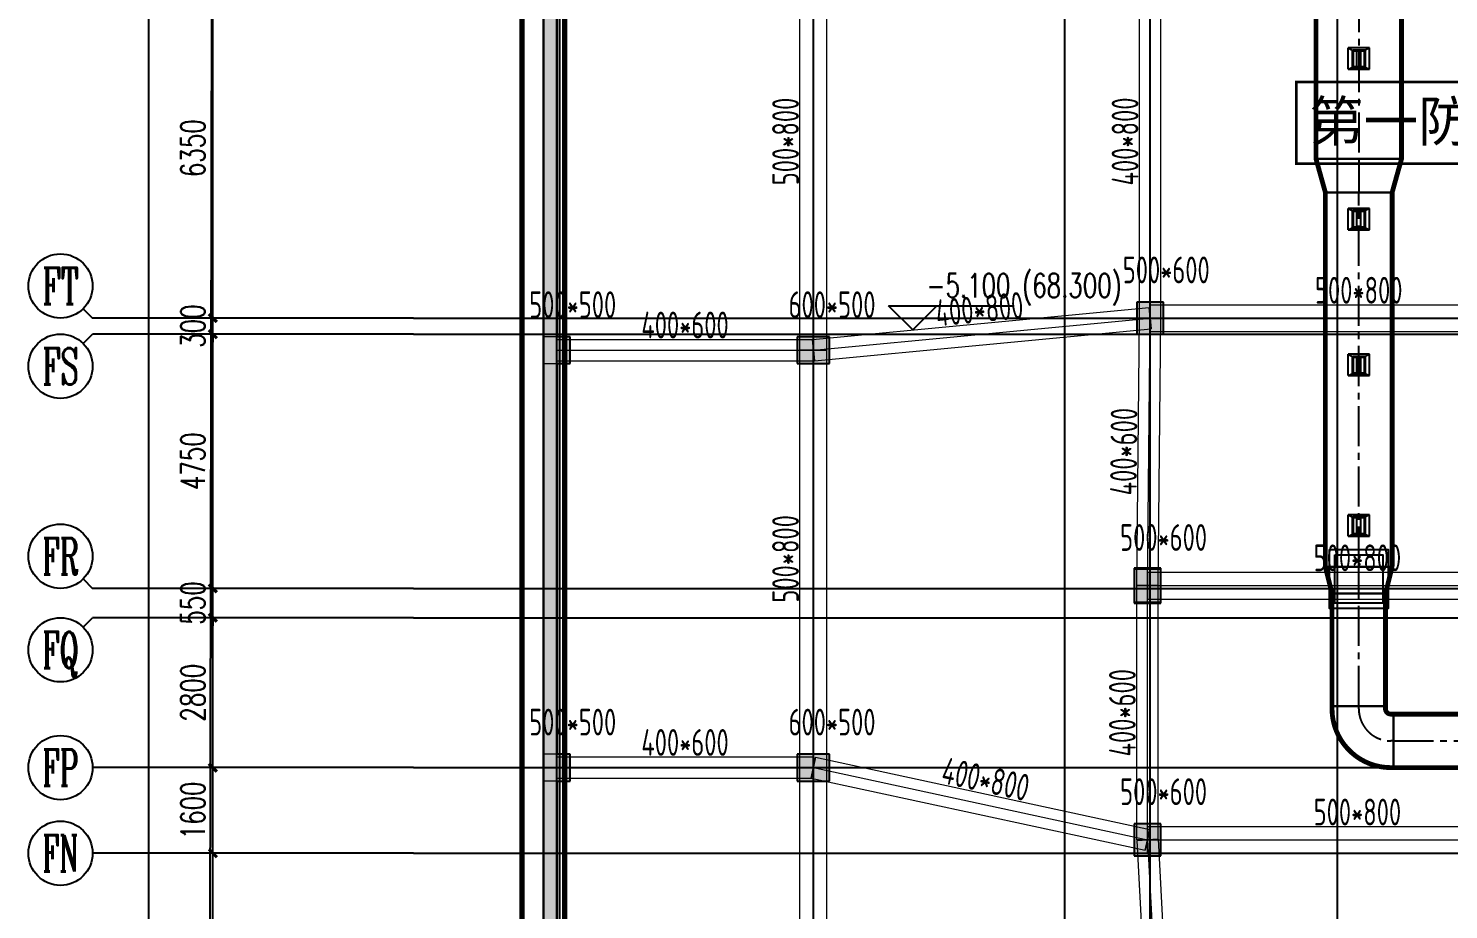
# Model space of a CAD drawing. Extents: x 369444 to 684549, y -549309 to 575337.
# Drawn here: x 370644 to 397205, y 417104 to 433570 of the extents above; entities that cross this region are included whole.
import ezdxf
from ezdxf.enums import TextEntityAlignment as Align

# ---------------------------------------------------------------- set-up
doc = ezdxf.new("R2010")
doc.units = 0
doc.header["$LTSCALE"] = 1000
doc.header["$MEASUREMENT"] = 0
doc.linetypes.add('CENTER2', pattern=[1.125, 0.75, -0.125, 0.125, -0.125])
doc.linetypes.add('DASH', pattern=[0.35, 0.25, -0.1])
for name, color, linetype, lineweight, true_color in [('-1-0-1', 7, 'Continuous', 0, 0xc0c0c0), ('-1-1-2', 7, 'Continuous', 0, 0xc0c0c0), ('-2-0-1', 1, 'Continuous', 0, 0xff0000), ('-2-1-2', 9, 'Continuous', 0, 0x808080), ('1-6-1', 7, 'Continuous', 0, 0x55ff55), ('1-6-2', 7, 'Continuous', 0, 0x55ff55), ('11-6-1', 2, 'Continuous', 0, 0xffff00), ('11-6-2', 2, 'Continuous', 0, 0xffff00), ('11-6-5', 2, 'Continuous', 0, 0xffff00), ('12-6-1', 4, 'Continuous', 0, 0x00ffff), ('12-6-2', 4, 'Continuous', 0, 0x00ffff), ('12-6-5', 4, 'Continuous', 0, 0x00ffff)]:
    doc.layers.add(name, color=color, linetype=linetype, lineweight=lineweight, true_color=true_color)
for name, color, linetype in [('A-WALL-HATCH', 8, 'Continuous'), ('AXIS', 3, 'Continuous'), ('AXIS_TEXT', 7, 'Continuous'), ('COLUMN', 9, 'Continuous'), ('DOTE', 1, 'Continuous'), ('DUCT-排烟中心线', 5, 'CENTER2'), ('DUCT-排烟法兰', 4, 'Continuous'), ('DUCT-排烟管', 2, 'Continuous'), ('DUCT-排烟管端线', 4, 'Continuous'), ('HS-A-轮廓线-地下室', 3, 'DASH'), ('PUB_HATCH', 8, 'Continuous'), ('WALL', 9, 'Continuous'), ('二期轮廓线', 8, 'DASH'), ('景观场地标高', 4, 'Continuous'), ('车库集水坑', 60, 'Continuous'), ('防火分区线', 7, 'Continuous'), ('风管标注', 3, 'Continuous')]:
    doc.layers.add(name, color=color, linetype=linetype)
doc.layers.add('不要动图层', color=140, linetype='Continuous', plot=False)
doc.styles.add('-黑体', font='simhei.ttf')
doc.styles.add('_TCH_AXIS', font='COMPLEX', dxfattribs={"bigfont": 'GBCBIG'})
doc.styles.add('_TCH_DIM', font='SIMPLEX', dxfattribs={"bigfont": 'GBCBIG'})
doc.styles.add('_TCH_DIM_T3', font='SIMPLEX', dxfattribs={"width": 0.705882, "bigfont": 'GBCBIG'})
doc.styles.add('COMPLEX', font='COMPLEX')
doc.styles.add('yjkcad', font='yjkeng.shx', dxfattribs={"width": 0.7, "height": 250, "bigfont": 'yjkchn.shx'})
doc.dimstyles.new('_TCH_ARCH&&150', dxfattribs={"dimtxt": 446.25, "dimasz": 150, "dimexe": 375, "dimexo": 450, "dimgap": 150, "dimtad": 1, "dimdec": 0, "dimzin": 0, "dimdsep": 46, "dimtxsty": '_TCH_DIM_T3', "dimblk": 'ARCHTICK', "dimcen": 0.09, "dimclrt": 7, "dimazin": 2, "dimtfac": 1, "dimtdec": 0, "dimtix": 1, "dimtmove": 2, "dimatfit": 3, "dimfxl": 0, "dimtolj": 1, "dimtzin": 0, "dimarcsym": 0})

# ---------------------------------------------------------------- blocks, each defined once
blk = doc.blocks.new('_ArchTick')
at = {"color": 0, "linetype": 'ByBlock', "const_width": 0.4}
blk.add_lwpolyline([(-0.5, -0.5), (0.5, 0.5)], dxfattribs=at)
blk = doc.blocks.new('*D1098')
at = {"layer": 'AXIS', "color": 0, "lineweight": -2, "transparency": 16777216}
for p, q in [((377394, 418157), (373719, 418157)), ((374094, 411557), (374094, 418157)), ((377394, 411557), (373719, 411557))]:
    blk.add_line(p, q, dxfattribs=at)
at = {"layer": 'Defpoints', "color": 0, "transparency": 16777216}
for p in [(374094, 418157), (377844, 418157), (377844, 411557)]:
    blk.add_point(p, dxfattribs=at)
at = {"layer": 'AXIS', "color": 0, "lineweight": -2, "transparency": 16777216, "xscale": 150, "yscale": 150, "zscale": 150}
for p, rotation in [((374094, 418157), 90), ((374094, 411557), 270)]:
    blk.add_blockref('_ArchTick', p, dxfattribs=dict(at, rotation=rotation))
at = {"layer": 'AXIS', "color": 7, "lineweight": -2, "transparency": 16777216, "insert": (373721, 414857), "char_height": 446.2, "attachment_point": 5, "rotation": 90, "style": '_TCH_DIM_T3'}
blk.add_mtext('\\A1;6600', dxfattribs=at)
blk = doc.blocks.new('*D1099')
at = {"layer": 'AXIS', "color": 0, "lineweight": -2, "transparency": 16777216}
for p, q in [((377394, 419757), (373719, 419757)), ((374094, 418157), (374094, 419757)), ((377394, 418157), (373719, 418157))]:
    blk.add_line(p, q, dxfattribs=at)
at = {"layer": 'Defpoints', "color": 0, "transparency": 16777216}
for p in [(374094, 419757), (377844, 419757), (377844, 418157)]:
    blk.add_point(p, dxfattribs=at)
at = {"layer": 'AXIS', "color": 0, "lineweight": -2, "transparency": 16777216, "xscale": 150, "yscale": 150, "zscale": 150}
for p, rotation in [((374094, 419757), 90), ((374094, 418157), 270)]:
    blk.add_blockref('_ArchTick', p, dxfattribs=dict(at, rotation=rotation))
at = {"layer": 'AXIS', "color": 7, "lineweight": -2, "transparency": 16777216, "insert": (373721, 418957), "char_height": 446.2, "attachment_point": 5, "rotation": 90, "style": '_TCH_DIM_T3'}
blk.add_mtext('\\A1;1600', dxfattribs=at)
blk = doc.blocks.new('*D1100')
at = {"layer": 'AXIS', "color": 0, "lineweight": -2, "transparency": 16777216}
for p, q in [((377394, 422557), (373719, 422557)), ((374094, 419757), (374094, 422557)), ((377394, 419757), (373719, 419757))]:
    blk.add_line(p, q, dxfattribs=at)
at = {"layer": 'Defpoints', "color": 0, "transparency": 16777216}
for p in [(374094, 422557), (377844, 422557), (377844, 419757)]:
    blk.add_point(p, dxfattribs=at)
at = {"layer": 'AXIS', "color": 0, "lineweight": -2, "transparency": 16777216, "xscale": 150, "yscale": 150, "zscale": 150}
for p, rotation in [((374094, 422557), 90), ((374094, 419757), 270)]:
    blk.add_blockref('_ArchTick', p, dxfattribs=dict(at, rotation=rotation))
at = {"layer": 'AXIS', "color": 7, "lineweight": -2, "transparency": 16777216, "insert": (373721, 421157), "char_height": 446.2, "attachment_point": 5, "rotation": 90, "style": '_TCH_DIM_T3'}
blk.add_mtext('\\A1;2800', dxfattribs=at)
blk = doc.blocks.new('*D1101')
at = {"layer": 'AXIS', "color": 0, "lineweight": -2, "transparency": 16777216}
for p, q in [((377394, 423107), (373719, 423107)), ((374094, 423107), (374094, 423257)), ((374094, 422557), (374094, 423107)), ((377394, 422557), (373719, 422557)), ((374094, 422557), (374094, 422407))]:
    blk.add_line(p, q, dxfattribs=at)
at = {"layer": 'Defpoints', "color": 0, "transparency": 16777216}
for p in [(374094, 423107), (377844, 423107), (377844, 422557)]:
    blk.add_point(p, dxfattribs=at)
at = {"layer": 'AXIS', "color": 0, "lineweight": -2, "transparency": 16777216, "xscale": 150, "yscale": 150, "zscale": 150}
for p, rotation in [((374094, 423107), 270), ((374094, 422557), 90)]:
    blk.add_blockref('_ArchTick', p, dxfattribs=dict(at, rotation=rotation))
at = {"layer": 'AXIS', "color": 7, "lineweight": -2, "transparency": 16777216, "insert": (373721, 422832), "char_height": 446.2, "attachment_point": 5, "rotation": 90, "style": '_TCH_DIM_T3'}
blk.add_mtext('\\A1;550', dxfattribs=at)
blk = doc.blocks.new('*D1102')
at = {"layer": 'AXIS', "color": 0, "lineweight": -2, "transparency": 16777216}
for p, q in [((377394, 427857), (373719, 427857)), ((374094, 423107), (374094, 427857)), ((377394, 423107), (373719, 423107))]:
    blk.add_line(p, q, dxfattribs=at)
at = {"layer": 'Defpoints', "color": 0, "transparency": 16777216}
for p in [(374094, 427857), (377844, 427857), (377844, 423107)]:
    blk.add_point(p, dxfattribs=at)
at = {"layer": 'AXIS', "color": 0, "lineweight": -2, "transparency": 16777216, "xscale": 150, "yscale": 150, "zscale": 150}
for p, rotation in [((374094, 427857), 90), ((374094, 423107), 270)]:
    blk.add_blockref('_ArchTick', p, dxfattribs=dict(at, rotation=rotation))
at = {"layer": 'AXIS', "color": 7, "lineweight": -2, "transparency": 16777216, "insert": (373721, 425482), "char_height": 446.2, "attachment_point": 5, "rotation": 90, "style": '_TCH_DIM_T3'}
blk.add_mtext('\\A1;4750', dxfattribs=at)
blk = doc.blocks.new('*D1103')
at = {"layer": 'AXIS', "color": 0, "lineweight": -2, "transparency": 16777216}
for p, q in [((377394, 428157), (373719, 428157)), ((374094, 428157), (374094, 428307)), ((374094, 427857), (374094, 428157)), ((377394, 427857), (373719, 427857)), ((374094, 427857), (374094, 427707))]:
    blk.add_line(p, q, dxfattribs=at)
at = {"layer": 'Defpoints', "color": 0, "transparency": 16777216}
for p in [(374094, 428157), (377844, 428157), (377844, 427857)]:
    blk.add_point(p, dxfattribs=at)
at = {"layer": 'AXIS', "color": 0, "lineweight": -2, "transparency": 16777216, "xscale": 150, "yscale": 150, "zscale": 150}
for p, rotation in [((374094, 428157), 270), ((374094, 427857), 90)]:
    blk.add_blockref('_ArchTick', p, dxfattribs=dict(at, rotation=rotation))
at = {"layer": 'AXIS', "color": 7, "lineweight": -2, "transparency": 16777216, "insert": (373721, 428007), "char_height": 446.2, "attachment_point": 5, "rotation": 90, "style": '_TCH_DIM_T3'}
blk.add_mtext('\\A1;300', dxfattribs=at)
blk = doc.blocks.new('*D1104')
at = {"layer": 'AXIS', "color": 0, "lineweight": -2, "transparency": 16777216}
for p, q in [((377394, 434507), (373719, 434507)), ((374094, 428157), (374094, 434507)), ((377394, 428157), (373719, 428157))]:
    blk.add_line(p, q, dxfattribs=at)
at = {"layer": 'Defpoints', "color": 0, "transparency": 16777216}
for p in [(374094, 434507), (377844, 434507), (377844, 428157)]:
    blk.add_point(p, dxfattribs=at)
at = {"layer": 'AXIS', "color": 0, "lineweight": -2, "transparency": 16777216, "xscale": 150, "yscale": 150, "zscale": 150}
for p, rotation in [((374094, 434507), 90), ((374094, 428157), 270)]:
    blk.add_blockref('_ArchTick', p, dxfattribs=dict(at, rotation=rotation))
at = {"layer": 'AXIS', "color": 7, "lineweight": -2, "transparency": 16777216, "insert": (373721, 431332), "char_height": 446.2, "attachment_point": 5, "rotation": 90, "style": '_TCH_DIM_T3'}
blk.add_mtext('\\A1;6350', dxfattribs=at)
blk = doc.blocks.new('*D1115')
at = {"layer": 'AXIS', "color": 0, "lineweight": -2, "transparency": 16777216}
for p, q in [((377394, 470507), (372519, 470507)), ((372894, 65157), (372894, 470507)), ((377394, 65157), (372519, 65157))]:
    blk.add_line(p, q, dxfattribs=at)
at = {"layer": 'Defpoints', "color": 0, "transparency": 16777216}
for p in [(372894, 470507), (377844, 470507), (377844, 65157)]:
    blk.add_point(p, dxfattribs=at)
at = {"layer": 'AXIS', "color": 0, "lineweight": -2, "transparency": 16777216, "xscale": 150, "yscale": 150, "zscale": 150}
for p, rotation in [((372894, 470507), 90), ((372894, 65157), 270)]:
    blk.add_blockref('_ArchTick', p, dxfattribs=dict(at, rotation=rotation))
at = {"layer": 'AXIS', "color": 7, "lineweight": -2, "transparency": 16777216, "insert": (372521, 267832), "char_height": 446.2, "attachment_point": 5, "rotation": 90, "style": '_TCH_DIM_T3'}
blk.add_mtext('\\A1;405350', dxfattribs=at)
blk = doc.blocks.new('_AXISO')
blk.add_circle((0, 0), 0.5)
at = {"layer": 'AXIS_TEXT', "style": 'COMPLEX', "width": 1.041667}
blk.add_attdef('A', text='', height=0.56, dxfattribs=at).set_placement((-0.25, -0.28), (0.25, -0.28), align=Align.FIT)
blk = doc.blocks.new('56154dghgh')
at = {"layer": '车库集水坑', "lineweight": -2}
for points in [[(525097111, 3952329891), (525098211, 3952329891), (525098211, 3952328791), (525097111, 3952328791)], [(525097211, 3952329791), (525098111, 3952329791), (525098111, 3952328891), (525097211, 3952328891)]]:
    blk.add_lwpolyline(points, close=True, dxfattribs=at)
blk = doc.blocks.new('N-风管')
at = {"color": 0, "linetype": 'Continuous'}
for p, q in [((38489231280.664093, 3905527280.368409, 2600), (38489231280.664093, 3905527680.368409, 2600)), ((38489231280.664093, 3905524280.368409, 2600), (38489231280.664093, 3905524680.368409, 2600)), ((38489231280.664093, 3905521555.368484, 2600), (38489231280.664093, 3905521955.368484, 2600)), ((38489231280.664093, 3905518555.368484, 2600), (38489231280.664093, 3905518955.368484, 2600))]:
    blk.add_line(p, q, dxfattribs=at)
at = {"color": 0}
for p, q in [((38489231680.664093, 3905527680.368409, 2600), (38489231280.664093, 3905527680.368409, 2600)), ((38489231280.664093, 3905527680.368409, 2600), (38489231369.552979, 3905527632.368409, 2600)), ((38489231443.627052, 3905527320.368409, 2600), (38489231443.627052, 3905527632.368409, 2600)), ((38489231517.701134, 3905527320.368409, 2600), (38489231517.701134, 3905527632.368409, 2600)), ((38489231680.664093, 3905527680.368409, 2600), (38489231591.775208, 3905527632.368409, 2600)), ((38489231680.664093, 3905527280.368409, 2600), (38489231680.664093, 3905527680.368409, 2600)), ((38489231280.664093, 3905527280.368409, 2600), (38489231369.552979, 3905527320.368409, 2600)), ((38489231280.664093, 3905527280.368409, 2600), (38489231680.664093, 3905527280.368409, 2600)), ((38489231591.775208, 3905527320.368409, 2600), (38489231680.664093, 3905527280.368409, 2600)), ((38489231680.664093, 3905524680.368409, 2600), (38489231280.664093, 3905524680.368409, 2600)), ((38489231280.664093, 3905524680.368409, 2600), (38489231369.552979, 3905524632.368409, 2600)), ((38489231443.627052, 3905524320.368409, 2600), (38489231443.627052, 3905524632.368409, 2600)), ((38489231517.701134, 3905524320.368409, 2600), (38489231517.701134, 3905524632.368409, 2600)), ((38489231680.664093, 3905524680.368409, 2600), (38489231591.775208, 3905524632.368409, 2600)), ((38489231680.664093, 3905524280.368409, 2600), (38489231680.664093, 3905524680.368409, 2600)), ((38489231280.664093, 3905524280.368409, 2600), (38489231369.552979, 3905524320.368409, 2600)), ((38489231280.664093, 3905524280.368409, 2600), (38489231680.664093, 3905524280.368409, 2600)), ((38489231591.775208, 3905524320.368409, 2600), (38489231680.664093, 3905524280.368409, 2600)), ((38489231680.664093, 3905521955.368484, 2600), (38489231280.664093, 3905521955.368484, 2600)), ((38489231280.664093, 3905521955.368484, 2600), (38489231369.552979, 3905521907.368484, 2600)), ((38489231443.627052, 3905521595.368484, 2600), (38489231443.627052, 3905521907.368484, 2600)), ((38489231517.701134, 3905521595.368484, 2600), (38489231517.701134, 3905521907.368484, 2600)), ((38489231680.664093, 3905521955.368484, 2600), (38489231591.775208, 3905521907.368484, 2600)), ((38489231680.664093, 3905521555.368484, 2600), (38489231680.664093, 3905521955.368484, 2600)), ((38489231280.664093, 3905521555.368484, 2600), (38489231369.552979, 3905521595.368484, 2600)), ((38489231280.664093, 3905521555.368484, 2600), (38489231680.664093, 3905521555.368484, 2600)), ((38489231591.775208, 3905521595.368484, 2600), (38489231680.664093, 3905521555.368484, 2600)), ((38489231680.664093, 3905518955.368484, 2600), (38489231280.664093, 3905518955.368484, 2600)), ((38489231280.664093, 3905518955.368484, 2600), (38489231369.552979, 3905518907.368484, 2600)), ((38489231443.627052, 3905518595.368484, 2600), (38489231443.627052, 3905518907.368484, 2600)), ((38489231517.701134, 3905518595.368484, 2600), (38489231517.701134, 3905518907.368484, 2600)), ((38489231680.664093, 3905518955.368484, 2600), (38489231591.775208, 3905518907.368484, 2600)), ((38489231680.664093, 3905518555.368484, 2600), (38489231680.664093, 3905518955.368484, 2600)), ((38489231280.664093, 3905518555.368484, 2600), (38489231369.552979, 3905518595.368484, 2600)), ((38489231280.664093, 3905518555.368484, 2600), (38489231680.664093, 3905518555.368484, 2600)), ((38489231591.775208, 3905518595.368484, 2600), (38489231680.664093, 3905518555.368484, 2600))]:
    blk.add_line(p, q, dxfattribs=at)
at = {"color": 0, "lineweight": 40}
for p, q in [((38489231591.775208, 3905527632.368409, 2600), (38489231369.552979, 3905527632.368409, 2600)), ((38489231369.552979, 3905527632.368409, 2600), (38489231369.552979, 3905527320.368409, 2600)), ((38489231591.775208, 3905527632.368409, 2600), (38489231591.775208, 3905527320.368409, 2600)), ((38489231369.552979, 3905527320.368409, 2600), (38489231591.775208, 3905527320.368409, 2600)), ((38489231591.775208, 3905524632.368409, 2600), (38489231369.552979, 3905524632.368409, 2600)), ((38489231369.552979, 3905524632.368409, 2600), (38489231369.552979, 3905524320.368409, 2600)), ((38489231591.775208, 3905524632.368409, 2600), (38489231591.775208, 3905524320.368409, 2600)), ((38489231369.552979, 3905524320.368409, 2600), (38489231591.775208, 3905524320.368409, 2600)), ((38489231591.775208, 3905521907.368484, 2600), (38489231369.552979, 3905521907.368484, 2600)), ((38489231369.552979, 3905521907.368484, 2600), (38489231369.552979, 3905521595.368484, 2600)), ((38489231591.775208, 3905521907.368484, 2600), (38489231591.775208, 3905521595.368484, 2600)), ((38489231369.552979, 3905521595.368484, 2600), (38489231591.775208, 3905521595.368484, 2600)), ((38489231591.775208, 3905518907.368484, 2600), (38489231369.552979, 3905518907.368484, 2600)), ((38489231369.552979, 3905518907.368484, 2600), (38489231369.552979, 3905518595.368484, 2600)), ((38489231591.775208, 3905518907.368484, 2600), (38489231591.775208, 3905518595.368484, 2600)), ((38489231369.552979, 3905518595.368484, 2600), (38489231591.775208, 3905518595.368484, 2600))]:
    blk.add_line(p, q, dxfattribs=at)
at = {"layer": 'DUCT-排烟中心线', "color": 0}
for p, q in [((38489231480.663803, 3905535474.999975), (38489231480.663803, 3905525605.552145)), ((38489231480.663803, 3905525605.352146), (38489231480.664093, 3905524980.352146)), ((38489231480.664093, 3905517984.572908), (38489231480.664093, 3905524980.152146)), ((38489231480.664093, 3905517484.372909), (38489231480.664093, 3905517984.372909)), ((38489231480.664093, 3905515380.165465), (38489231480.664093, 3905517484.27291)), ((38489231480.664093, 3905515329.965465), (38489231480.664093, 3905515379.965465)), ((38489232130.680618, 3905514729.966842), (38489232080.680618, 3905514729.965465)), ((38489232130.880623, 3905514729.966848), (38489242804.730751, 3905514730.368535))]:
    blk.add_line(p, q, dxfattribs=at)
blk.add_arc((38489232080.664093, 3905515329.965467), 600.000003, 180.0000002277, 270.0015780405, dxfattribs=at)
at = {"layer": 'DUCT-排烟法兰', "color": 0}
for p, q in [((38489232320.663803, 3905525605.452146), (38489230640.663803, 3905525605.452146)), ((38489230825.664093, 3905524980.252146), (38489232135.664093, 3905524980.252146)), ((38489232135.664093, 3905517984.472915), (38489230825.664093, 3905517984.472915)), ((38489232135.664093, 3905517984.472908), (38489230825.664093, 3905517984.472908)), ((38489232010.664093, 3905517484.27291), (38489230950.664093, 3905517484.27291)), ((38489232010.664093, 3905515380.065465), (38489230950.664093, 3905515380.065465)), ((38489232130.795776, 3905514199.966845), (38489232130.76545, 3905515259.966845))]:
    blk.add_line(p, q, dxfattribs=at)
at = {"layer": 'DUCT-排烟管', "color": 0, "const_width": 90}
for points in [[(38489230680.663803, 3905535474.999975), (38489230680.663803, 3905525605.552145)], [(38489232280.663803, 3905525605.552145), (38489232280.663803, 3905535474.999975)], [(38489230680.663803, 3905525605.352146), (38489230855.664093, 3905524980.352146)], [(38489232280.663803, 3905525605.352146), (38489232105.664093, 3905524980.352146)], [(38489230855.664093, 3905524980.152146), (38489230855.664093, 3905517984.572908)], [(38489232105.664093, 3905517984.572908), (38489232105.664093, 3905524980.152146)], [(38489230980.664093, 3905517484.372909), (38489230855.664093, 3905517984.372909)], [(38489231980.664093, 3905517484.372909), (38489232105.664093, 3905517984.372909)], [(38489230980.664093, 3905517484.27291), (38489230980.664093, 3905515380.165465)], [(38489231980.664093, 3905515380.165465), (38489231980.664093, 3905517484.27291)], [(38489230980.664093, 3905515329.965465), (38489230980.664093, 3905515379.965465)], [(38489231980.664093, 3905515379.965465), (38489231980.664093, 3905515329.965465)], [(38489232080.666847, 3905515229.965465), (38489232130.666847, 3905515229.966842)], [(38489242804.711937, 3905515230.368534), (38489232130.861801, 3905515229.966847)], [(38489232130.694389, 3905514229.966842), (38489232080.694389, 3905514229.965465)], [(38489232130.899429, 3905514229.966848), (38489242804.749573, 3905514230.368535)]]:
    blk.add_lwpolyline(points, dxfattribs=at)
at = {"layer": 'DUCT-排烟管', "color": 0, "extrusion": (0, 0, -1), "const_width": 90}
for points in [[(-38489232080.694389, 3905514229.965465, 0.4142216265), (-38489230980.664101, 3905515329.965465)], [(-38489232080.666847, 3905515229.965465, 0.4142216209), (-38489231980.664093, 3905515329.965465)]]:
    blk.add_lwpolyline(points, format="xyb", dxfattribs=at)
at = {"layer": 'DUCT-排烟管端线', "color": 0}
for p, q in [((38489230680.663803, 3905525605.552145), (38489232280.663803, 3905525605.552145)), ((38489232280.663803, 3905525605.352146), (38489230680.663803, 3905525605.352146)), ((38489230855.664093, 3905524980.352146), (38489232105.664093, 3905524980.352146)), ((38489232105.664093, 3905524980.152146), (38489230855.664093, 3905524980.152146)), ((38489230855.664093, 3905517984.572921), (38489232105.664093, 3905517984.57292)), ((38489230855.664093, 3905517984.572908), (38489232105.664093, 3905517984.572908)), ((38489232105.664093, 3905517984.372909), (38489230855.664093, 3905517984.372909)), ((38489230980.664093, 3905517484.372909), (38489231980.664093, 3905517484.372909)), ((38489231980.664093, 3905517484.27291), (38489230980.664093, 3905517484.27291)), ((38489230980.664093, 3905515380.165465), (38489231980.664093, 3905515380.165465)), ((38489230980.664093, 3905515379.965465), (38489231980.664093, 3905515379.965465)), ((38489232130.694389, 3905514229.966842), (38489232130.666847, 3905515229.966842)), ((38489232130.861801, 3905515229.966847), (38489232130.899429, 3905514229.966848))]:
    blk.add_line(p, q, dxfattribs=at)

msp = doc.modelspace()

# ---------------------------------------------------------------- hatches: boundary and pattern name
at = {"layer": 'A-WALL-HATCH'}
for points in [[(391874.7, 427856.6), (391874.7, 428456.6), (391374.7, 428456.6), (391374.7, 427856.6)], [(380774.7, 427306.6), (380774.7, 427806.6), (380274.7, 427806.6), (380274.7, 427306.6)], [(385624.7, 427306.6), (385624.7, 427806.6), (385024.7, 427806.6), (385024.7, 427306.6)], [(391824.7, 422831.6), (391824.7, 423481.6), (391324.7, 423481.6), (391324.7, 422831.6)], [(380774.7, 419506.6), (380774.7, 420006.6), (380274.7, 420006.6), (380274.7, 419506.6)], [(385624.7, 419506.6), (385624.7, 420006.6), (385024.7, 420006.6), (385024.7, 419506.6)], [(391824.7, 418106.6), (391824.7, 418706.6), (391324.7, 418706.6), (391324.7, 418106.6)]]:
    msp.add_hatch(color=256, dxfattribs=at).paths.add_polyline_path(points)
at = {"layer": 'PUB_HATCH'}
msp.add_hatch(color=256, dxfattribs=at).paths.add_polyline_path([(380574.6, 448557), (380274.6, 448857), (380274.6, 401007), (380574.6, 401007)])
at = {"layer": 'PUB_HATCH', "linetype": 'ByBlock'}
for points in [[(380274.7, 427556.6), (380274.7, 427806.6), (380524.5, 427806.6), (380524.5, 435106.6), (380274.7, 435106.6), (380274.7, 435356.6), (380274.5, 435356.6), (380274.5, 427556.6)], [(380274.7, 419756.6), (380274.7, 420006.6), (380524.5, 420006.6), (380524.5, 427306.6), (380274.7, 427306.6), (380274.7, 427556.6), (380274.5, 427556.6), (380274.5, 419756.6)], [(380274.7, 411956.6), (380274.7, 412206.6), (380524.5, 412206.6), (380524.5, 419506.6), (380274.7, 419506.6), (380274.7, 419756.6), (380274.5, 419756.6), (380274.5, 411956.6)]]:
    msp.add_hatch(color=256, dxfattribs=at).paths.add_polyline_path(points)

# ---------------------------------------------------------------- linework, layer by layer
at = {"layer": '-1-0-1', "color": 0}
for p in [(391624.3, 428157.1, -3600), (380524.3, 427557.1, -3600), (385324.3, 427557.1, -3600), (391574.3, 423157.1, -3600), (380524.3, 419757.1, -3600), (385324.3, 419757.1, -3600), (391574.3, 418407.1, -3600)]:
    msp.add_point(p, dxfattribs=at)
at = {"layer": '-1-1-2', "color": 0}
for p, q in [((391624.3, 428157.1, -3600), (391624.3, 428157.1)), ((380524.3, 427557.1, -3600), (380524.3, 427557.1)), ((385324.3, 427557.1, -3600), (385324.3, 427557.1)), ((391574.3, 423157.1, -3600), (391574.3, 423157.1)), ((380524.3, 419757.1, -3600), (380524.3, 419757.1)), ((385324.3, 419757.1, -3600), (385324.3, 419757.1)), ((391574.3, 418407.1, -3600), (391574.3, 418407.1))]:
    msp.add_line(p, q, dxfattribs=at)
at = {"layer": '-2-0-1', "color": 0}
for p, q in [((380524.3, 427557.1, -3600), (380524.3, 435357.1, -3600)), ((385324.3, 427557.1, -3600), (385324.3, 435357.1, -3600)), ((391624.3, 428157.1, -3600), (391624.3, 434757.1, -3600)), ((385324.3, 427557.1, -3600), (391624.3, 428157.1, -3600)), ((391574.3, 423157.1, -3600), (391624.3, 428157.1, -3600)), ((391624.3, 428157.1, -3600), (399424.3, 428157.1, -3600)), ((380524.3, 427557.1, -3600), (385324.3, 427557.1, -3600)), ((380524.3, 419757.1, -3600), (380524.3, 427557.1, -3600)), ((385324.3, 419757.1, -3600), (385324.3, 427557.1, -3600)), ((391574.3, 423157.1, -3600), (399424.3, 423157.1, -3600)), ((391574.3, 418407.1, -3600), (391574.3, 423157.1, -3600)), ((380524.3, 419757.1, -3600), (385324.3, 419757.1, -3600)), ((380524.3, 411957.1, -3600), (380524.3, 419757.1, -3600)), ((385324.3, 419757.1, -3600), (391574.3, 418407.1, -3600)), ((385324.3, 411957.1, -3600), (385324.3, 419757.1, -3600)), ((391574.3, 418407.1, -3600), (399424.3, 418407.1, -3600)), ((391574.3, 418407.1, -3600), (391924.3, 411807.1, -3600))]:
    msp.add_line(p, q, dxfattribs=at)
at = {"layer": '-2-1-2', "color": 0}
for p, q in [((380524.3, 427557.1), (380524.3, 435357.1)), ((385324.3, 427557.1), (385324.3, 435357.1)), ((391624.3, 428157.1), (391624.3, 434757.1)), ((385324.3, 427557.1), (391624.3, 428157.1)), ((391574.3, 423157.1), (391624.3, 428157.1)), ((391624.3, 428157.1), (399424.3, 428157.1)), ((380524.3, 427557.1), (385324.3, 427557.1)), ((380524.3, 419757.1), (380524.3, 427557.1)), ((385324.3, 419757.1), (385324.3, 427557.1)), ((391574.3, 423157.1), (399424.3, 423157.1)), ((391574.3, 418407.1), (391574.3, 423157.1)), ((380524.3, 419757.1), (385324.3, 419757.1)), ((380524.3, 411957.1), (380524.3, 419757.1)), ((385324.3, 419757.1), (391574.3, 418407.1)), ((385324.3, 411957.1), (385324.3, 419757.1)), ((391574.3, 418407.1), (399424.3, 418407.1)), ((391574.3, 418407.1), (391924.3, 411807.1))]:
    msp.add_line(p, q, dxfattribs=at)
at = {"layer": '1-6-1', "color": 0}
for p, q in [((380274.3, 435357.1, -3600), (380274.3, 427557.1, -3600)), ((380274.3, 427557.1), (380274.3, 435357.1)), ((380574.3, 435357.1), (380574.3, 427557.1)), ((380574.3, 427557.1, -3600), (380574.3, 435357.1, -3600)), ((380274.3, 427557.1, -3600), (380274.3, 427557.1)), ((380274.3, 427557.1, -3600), (380274.3, 419757.1, -3600)), ((380274.3, 427557.1), (380274.3, 427557.1, -3600)), ((380274.3, 419757.1), (380274.3, 427557.1)), ((380574.3, 427557.1), (380574.3, 427557.1, -3600)), ((380574.3, 427557.1), (380574.3, 419757.1)), ((380574.3, 427557.1, -3600), (380574.3, 427557.1)), ((380574.3, 419757.1, -3600), (380574.3, 427557.1, -3600)), ((380274.3, 419757.1, -3600), (380274.3, 419757.1)), ((380274.3, 419757.1, -8700), (380274.3, 411957.1, -8700)), ((380274.3, 419757.1, -5100), (380274.3, 419757.1, -8700)), ((380274.3, 411957.1, -5100), (380274.3, 419757.1, -5100)), ((380574.3, 419757.1), (380574.3, 419757.1, -3600)), ((380574.3, 419757.1, -5100), (380574.3, 411957.1, -5100)), ((380574.3, 419757.1, -8700), (380574.3, 419757.1, -5100)), ((380574.3, 411957.1, -8700), (380574.3, 419757.1, -8700))]:
    msp.add_line(p, q, dxfattribs=at)
at = {"layer": '1-6-2', "color": 0}
for p, q in [((380524.3, 435357.1), (380524.3, 427557.1)), ((380524.3, 427557.1, -3600), (380524.3, 435357.1, -3600)), ((380524.3, 427557.1), (380524.3, 427557.1, -3600)), ((380524.3, 427557.1), (380524.3, 419757.1)), ((380524.3, 427557.1, -3600), (380524.3, 427557.1)), ((380524.3, 419757.1, -3600), (380524.3, 427557.1, -3600)), ((380524.3, 419757.1), (380524.3, 419757.1, -3600)), ((380524.3, 419757.1, -5100), (380524.3, 411957.1, -5100)), ((380524.3, 419757.1, -8700), (380524.3, 419757.1, -5100)), ((380524.3, 411957.1, -8700), (380524.3, 419757.1, -8700))]:
    msp.add_line(p, q, dxfattribs=at)
at = {"layer": '11-6-1', "color": 0}
for p, q in [((391374.3, 428457.1), (391374.3, 427857.1)), ((391874.3, 428457.1), (391374.3, 428457.1)), ((391374.3, 428457.1, -3600), (391374.3, 427857.1, -3600)), ((391874.3, 428457.1, -3600), (391374.3, 428457.1, -3600)), ((391374.3, 428457.1, -3600), (391374.3, 428457.1)), ((391874.3, 427857.1), (391874.3, 428457.1)), ((391874.3, 427857.1, -3600), (391874.3, 428457.1, -3600)), ((391874.3, 428457.1, -3600), (391874.3, 428457.1)), ((380274.3, 427807.1, -5100), (380274.3, 427307.1, -5100)), ((380774.3, 427807.1, -5100), (380274.3, 427807.1, -5100)), ((380274.3, 427807.1, -8700), (380274.3, 427307.1, -8700)), ((380774.3, 427807.1, -8700), (380274.3, 427807.1, -8700)), ((380274.3, 427807.1, -8700), (380274.3, 427807.1, -5100)), ((380774.3, 427307.1, -5100), (380774.3, 427807.1, -5100)), ((380774.3, 427307.1, -8700), (380774.3, 427807.1, -8700)), ((380774.3, 427807.1, -8700), (380774.3, 427807.1, -5100)), ((385024.3, 427807.1), (385024.3, 427307.1)), ((385624.3, 427807.1), (385024.3, 427807.1)), ((385024.3, 427807.1, -3600), (385024.3, 427307.1, -3600)), ((385624.3, 427807.1, -3600), (385024.3, 427807.1, -3600)), ((385024.3, 427807.1, -3600), (385024.3, 427807.1)), ((385624.3, 427307.1), (385624.3, 427807.1)), ((385624.3, 427307.1, -3600), (385624.3, 427807.1, -3600)), ((385624.3, 427807.1, -3600), (385624.3, 427807.1)), ((391374.3, 427857.1), (391874.3, 427857.1)), ((391374.3, 427857.1, -3600), (391874.3, 427857.1, -3600)), ((391374.3, 427857.1, -3600), (391374.3, 427857.1)), ((391874.3, 427857.1, -3600), (391874.3, 427857.1)), ((380274.3, 427307.1, -5100), (380774.3, 427307.1, -5100)), ((380274.3, 427307.1, -8700), (380774.3, 427307.1, -8700)), ((380274.3, 427307.1, -8700), (380274.3, 427307.1, -5100)), ((380774.3, 427307.1, -8700), (380774.3, 427307.1, -5100)), ((385024.3, 427307.1), (385624.3, 427307.1)), ((385024.3, 427307.1, -3600), (385624.3, 427307.1, -3600)), ((385024.3, 427307.1, -3600), (385024.3, 427307.1)), ((385624.3, 427307.1, -3600), (385624.3, 427307.1)), ((391324.3, 423457.1), (391324.3, 422857.1)), ((391824.3, 423457.1), (391324.3, 423457.1)), ((391324.3, 423457.1, -3600), (391324.3, 422857.1, -3600)), ((391824.3, 423457.1, -3600), (391324.3, 423457.1, -3600)), ((391324.3, 423457.1, -3600), (391324.3, 423457.1)), ((391824.3, 422857.1), (391824.3, 423457.1)), ((391824.3, 422857.1, -3600), (391824.3, 423457.1, -3600)), ((391824.3, 423457.1, -3600), (391824.3, 423457.1)), ((391324.3, 422857.1), (391824.3, 422857.1)), ((391324.3, 422857.1, -3600), (391824.3, 422857.1, -3600)), ((391324.3, 422857.1, -3600), (391324.3, 422857.1)), ((391824.3, 422857.1, -3600), (391824.3, 422857.1)), ((380274.3, 420007.1, -5100), (380274.3, 419507.1, -5100)), ((380774.3, 420007.1, -5100), (380274.3, 420007.1, -5100)), ((380274.3, 420007.1, -8700), (380274.3, 419507.1, -8700)), ((380774.3, 420007.1, -8700), (380274.3, 420007.1, -8700)), ((380274.3, 420007.1, -8700), (380274.3, 420007.1, -5100)), ((380774.3, 419507.1, -5100), (380774.3, 420007.1, -5100)), ((380774.3, 419507.1, -8700), (380774.3, 420007.1, -8700)), ((380774.3, 420007.1, -8700), (380774.3, 420007.1, -5100)), ((385024.3, 420007.1), (385024.3, 419507.1)), ((385624.3, 420007.1), (385024.3, 420007.1)), ((385024.3, 420007.1, -3600), (385024.3, 419507.1, -3600)), ((385624.3, 420007.1, -3600), (385024.3, 420007.1, -3600)), ((385024.3, 420007.1, -3600), (385024.3, 420007.1)), ((385624.3, 419507.1), (385624.3, 420007.1)), ((385624.3, 419507.1, -3600), (385624.3, 420007.1, -3600)), ((385624.3, 420007.1, -3600), (385624.3, 420007.1)), ((380274.3, 419507.1, -5100), (380774.3, 419507.1, -5100)), ((380274.3, 419507.1, -8700), (380774.3, 419507.1, -8700)), ((380274.3, 419507.1, -8700), (380274.3, 419507.1, -5100)), ((380774.3, 419507.1, -8700), (380774.3, 419507.1, -5100)), ((385024.3, 419507.1), (385624.3, 419507.1)), ((385024.3, 419507.1, -3600), (385624.3, 419507.1, -3600)), ((385024.3, 419507.1, -3600), (385024.3, 419507.1)), ((385624.3, 419507.1, -3600), (385624.3, 419507.1)), ((391324.3, 418707.1), (391324.3, 418107.1)), ((391824.3, 418707.1), (391324.3, 418707.1)), ((391324.3, 418707.1, -3600), (391324.3, 418107.1, -3600)), ((391824.3, 418707.1, -3600), (391324.3, 418707.1, -3600)), ((391324.3, 418707.1, -3600), (391324.3, 418707.1)), ((391824.3, 418107.1), (391824.3, 418707.1)), ((391824.3, 418107.1, -3600), (391824.3, 418707.1, -3600)), ((391824.3, 418707.1, -3600), (391824.3, 418707.1)), ((391324.3, 418107.1), (391824.3, 418107.1)), ((391324.3, 418107.1, -3600), (391824.3, 418107.1, -3600)), ((391324.3, 418107.1, -3600), (391324.3, 418107.1)), ((391824.3, 418107.1, -3600), (391824.3, 418107.1))]:
    msp.add_line(p, q, dxfattribs=at)
at = {"layer": '11-6-2', "color": 0}
for p, q in [((391624.3, 428157.1, -3600), (391624.3, 428157.1)), ((380524.3, 427557.1, -8700), (380524.3, 427557.1, -5100)), ((385324.3, 427557.1, -3600), (385324.3, 427557.1)), ((391574.3, 423157.1, -3600), (391574.3, 423157.1)), ((380524.3, 419757.1, -8700), (380524.3, 419757.1, -5100)), ((385324.3, 419757.1, -3600), (385324.3, 419757.1)), ((391574.3, 418407.1, -3600), (391574.3, 418407.1))]:
    msp.add_line(p, q, dxfattribs=at)
at = {"layer": '12-6-1', "color": 0}
for p, q in [((385074.3, 427557.1), (385074.3, 435357.1)), ((385074.3, 427557.1, -800), (385074.3, 435357.1, -800)), ((385574.3, 427557.1), (385574.3, 435357.1)), ((385574.3, 427557.1, -800), (385574.3, 435357.1, -800)), ((391424.3, 428157.1, -5100), (391424.3, 434757.1, -5100)), ((391424.3, 428157.1, -5900), (391424.3, 434757.1, -5900)), ((391824.3, 428157.1, -5100), (391824.3, 434757.1, -5100)), ((391824.3, 428157.1, -5900), (391824.3, 434757.1, -5900)), ((385305.4, 427756.2, -5100), (391605.4, 428356.2, -5100)), ((385305.4, 427756.2, -5900), (391605.4, 428356.2, -5900)), ((391374.3, 423159.1), (391424.3, 428159.1)), ((391374.3, 423159.1, -600), (391424.3, 428159.1, -600)), ((391424.3, 428159.1), (391824.3, 428155.1)), ((391424.3, 428159.1, -600), (391424.3, 428159.1)), ((391824.3, 428155.1, -600), (391424.3, 428159.1, -600)), ((391424.3, 428157.1, -5100), (391824.3, 428157.1, -5100)), ((391424.3, 428157.1, -5900), (391424.3, 428157.1, -5100)), ((391824.3, 428157.1, -5900), (391424.3, 428157.1, -5900)), ((391605.4, 428356.2, -5100), (391643.3, 427958, -5100)), ((391605.4, 428356.2, -5900), (391605.4, 428356.2, -5100)), ((391643.3, 427958, -5900), (391605.4, 428356.2, -5900)), ((391624.3, 428407.1), (391624.3, 427907.1)), ((391624.3, 428407.1, -800), (391624.3, 428407.1)), ((391624.3, 427907.1, -800), (391624.3, 428407.1, -800)), ((391624.3, 428407.1), (399424.3, 428407.1)), ((391624.3, 428407.1, -800), (399424.3, 428407.1, -800)), ((391774.3, 423155.1), (391824.3, 428155.1)), ((391774.3, 423155.1, -600), (391824.3, 428155.1, -600)), ((391824.3, 428157.1, -5100), (391824.3, 428157.1, -5900)), ((391824.3, 428155.1), (391824.3, 428155.1, -600)), ((385343.3, 427358, -5100), (391643.3, 427958, -5100)), ((385343.3, 427358, -5900), (391643.3, 427958, -5900)), ((391624.3, 427907.1), (391624.3, 427907.1, -800)), ((391624.3, 427907.1), (399424.3, 427907.1)), ((391624.3, 427907.1, -800), (399424.3, 427907.1, -800)), ((391643.3, 427958, -5100), (391643.3, 427958, -5900)), ((380524.3, 427757.1, -5100), (380524.3, 427357.1, -5100)), ((380524.3, 427757.1, -5700), (380524.3, 427757.1, -5100)), ((380524.3, 427357.1, -5700), (380524.3, 427757.1, -5700)), ((380524.3, 427757.1, -5100), (385324.3, 427757.1, -5100)), ((380524.3, 427757.1, -5700), (385324.3, 427757.1, -5700)), ((385305.4, 427756.2, -5100), (385343.3, 427358, -5100)), ((385305.4, 427756.2, -5900), (385305.4, 427756.2, -5100)), ((385343.3, 427358, -5900), (385305.4, 427756.2, -5900)), ((385324.3, 427757.1, -5100), (385324.3, 427357.1, -5100)), ((385324.3, 427757.1, -5700), (385324.3, 427757.1, -5100)), ((385324.3, 427357.1, -5700), (385324.3, 427757.1, -5700)), ((380524.3, 427357.1, -5100), (380524.3, 427357.1, -5700)), ((380524.3, 427357.1, -5100), (385324.3, 427357.1, -5100)), ((380524.3, 427357.1, -5700), (385324.3, 427357.1, -5700)), ((385074.3, 427557.1), (385574.3, 427557.1)), ((385074.3, 427557.1, -800), (385074.3, 427557.1)), ((385574.3, 427557.1, -800), (385074.3, 427557.1, -800)), ((385074.3, 427557.1), (385574.3, 427557.1)), ((385074.3, 427557.1, -800), (385074.3, 427557.1)), ((385574.3, 427557.1, -800), (385074.3, 427557.1, -800)), ((385074.3, 419757.1), (385074.3, 427557.1)), ((385074.3, 419757.1, -800), (385074.3, 427557.1, -800)), ((385324.3, 427357.1, -5100), (385324.3, 427357.1, -5700)), ((385343.3, 427358, -5100), (385343.3, 427358, -5900)), ((385574.3, 427557.1), (385574.3, 427557.1, -800)), ((385574.3, 427557.1), (385574.3, 427557.1, -800)), ((385574.3, 419757.1), (385574.3, 427557.1)), ((385574.3, 419757.1, -800), (385574.3, 427557.1, -800)), ((391574.3, 423407.1), (391574.3, 422907.1)), ((391574.3, 423407.1, -800), (391574.3, 423407.1)), ((391574.3, 422907.1, -800), (391574.3, 423407.1, -800)), ((391574.3, 423407.1), (399424.3, 423407.1)), ((391574.3, 423407.1, -800), (399424.3, 423407.1, -800)), ((391374.3, 423159.1), (391774.3, 423155.1)), ((391374.3, 423159.1, -600), (391374.3, 423159.1)), ((391774.3, 423155.1, -600), (391374.3, 423159.1, -600)), ((391374.3, 423157.1), (391774.3, 423157.1)), ((391374.3, 423157.1, -600), (391374.3, 423157.1)), ((391774.3, 423157.1, -600), (391374.3, 423157.1, -600)), ((391374.3, 418407.1), (391374.3, 423157.1)), ((391374.3, 418407.1, -600), (391374.3, 423157.1, -600)), ((391774.3, 423157.1), (391774.3, 423157.1, -600)), ((391774.3, 418407.1), (391774.3, 423157.1)), ((391774.3, 418407.1, -600), (391774.3, 423157.1, -600)), ((391774.3, 423155.1), (391774.3, 423155.1, -600)), ((391574.3, 422907.1), (391574.3, 422907.1, -800)), ((391574.3, 422907.1), (399424.3, 422907.1)), ((391574.3, 422907.1, -800), (399424.3, 422907.1, -800)), ((380524.3, 419957.1, -5100), (380524.3, 419557.1, -5100)), ((380524.3, 419957.1, -5700), (380524.3, 419957.1, -5100)), ((380524.3, 419557.1, -5700), (380524.3, 419957.1, -5700)), ((380524.3, 419957.1, -5100), (385324.3, 419957.1, -5100)), ((380524.3, 419957.1, -5700), (385324.3, 419957.1, -5700)), ((385366.5, 419952.5, -5100), (385282.1, 419561.6, -5100)), ((385282.1, 419561.6, -5900), (385366.5, 419952.5, -5900)), ((385324.3, 419957.1, -5100), (385324.3, 419557.1, -5100)), ((385324.3, 419957.1, -5700), (385324.3, 419957.1, -5100)), ((385324.3, 419557.1, -5700), (385324.3, 419957.1, -5700)), ((385366.5, 419952.5, -5900), (385366.5, 419952.5, -5100)), ((385366.5, 419952.5, -5100), (391616.5, 418602.5, -5100)), ((385366.5, 419952.5, -5900), (391616.5, 418602.5, -5900)), ((385074.3, 419757.1), (385574.3, 419757.1)), ((385074.3, 419757.1, -800), (385074.3, 419757.1)), ((385574.3, 419757.1, -800), (385074.3, 419757.1, -800)), ((385074.3, 419757.1), (385574.3, 419757.1)), ((385074.3, 419757.1, -800), (385074.3, 419757.1)), ((385574.3, 419757.1, -800), (385074.3, 419757.1, -800)), ((385074.3, 411957.1), (385074.3, 419757.1)), ((385074.3, 411957.1, -800), (385074.3, 419757.1, -800)), ((385574.3, 419757.1), (385574.3, 419757.1, -800)), ((385574.3, 419757.1), (385574.3, 419757.1, -800)), ((385574.3, 411957.1), (385574.3, 419757.1)), ((385574.3, 411957.1, -800), (385574.3, 419757.1, -800)), ((380524.3, 419557.1, -5100), (380524.3, 419557.1, -5700)), ((380524.3, 419557.1, -5100), (385324.3, 419557.1, -5100)), ((380524.3, 419557.1, -5700), (385324.3, 419557.1, -5700)), ((385282.1, 419561.6, -5100), (385282.1, 419561.6, -5900)), ((385282.1, 419561.6, -5100), (391532.1, 418211.6, -5100)), ((385282.1, 419561.6, -5900), (391532.1, 418211.6, -5900)), ((385324.3, 419557.1, -5100), (385324.3, 419557.1, -5700)), ((391616.5, 418602.5, -5100), (391532.1, 418211.6, -5100)), ((391532.1, 418211.6, -5900), (391616.5, 418602.5, -5900)), ((391574.3, 418657.1), (391574.3, 418157.1)), ((391574.3, 418657.1, -800), (391574.3, 418657.1)), ((391574.3, 418157.1, -800), (391574.3, 418657.1, -800)), ((391574.3, 418657.1), (399424.3, 418657.1)), ((391574.3, 418657.1, -800), (399424.3, 418657.1, -800)), ((391616.5, 418602.5, -5900), (391616.5, 418602.5, -5100)), ((391374.3, 418407.1), (391774.3, 418407.1)), ((391374.3, 418407.1, -600), (391374.3, 418407.1)), ((391774.3, 418407.1, -600), (391374.3, 418407.1, -600)), ((391774, 418417.6), (391374.6, 418396.5)), ((391374.6, 418396.5, -800), (391774, 418417.6, -800)), ((391374.6, 418396.5), (391374.6, 418396.5, -800)), ((391374.6, 418396.5), (391724.6, 411796.5)), ((391374.6, 418396.5, -800), (391724.6, 411796.5, -800)), ((391774, 418417.6, -800), (391774, 418417.6)), ((391774, 418417.6), (392124, 411817.6)), ((391774, 418417.6, -800), (392124, 411817.6, -800)), ((391774.3, 418407.1), (391774.3, 418407.1, -600)), ((391532.1, 418211.6, -5100), (391532.1, 418211.6, -5900)), ((391574.3, 418157.1), (391574.3, 418157.1, -800)), ((391574.3, 418157.1), (399424.3, 418157.1)), ((391574.3, 418157.1, -800), (399424.3, 418157.1, -800))]:
    msp.add_line(p, q, dxfattribs=at)
at = {"layer": '12-6-2', "color": 0}
for p, q in [((385324.3, 427557.1), (385324.3, 435357.1)), ((391624.3, 428157.1, -5100), (391624.3, 434757.1, -5100)), ((385324.3, 427557.1, -5100), (391624.3, 428157.1, -5100)), ((391574.3, 423157.1), (391624.3, 428157.1)), ((391624.3, 428157.1), (399424.3, 428157.1)), ((380524.3, 427557.1, -5100), (385324.3, 427557.1, -5100)), ((385324.3, 419757.1), (385324.3, 427557.1)), ((391574.3, 423157.1), (399424.3, 423157.1)), ((391574.3, 418407.1), (391574.3, 423157.1)), ((380524.3, 419757.1, -5100), (385324.3, 419757.1, -5100)), ((385324.3, 419757.1, -5100), (391574.3, 418407.1, -5100)), ((385324.3, 411957.1), (385324.3, 419757.1)), ((391574.3, 418407.1), (391924.3, 411807.1)), ((391574.3, 418407.1), (399424.3, 418407.1))]:
    msp.add_line(p, q, dxfattribs=at)
at = {"layer": 'AXIS'}
for p, q in [((371668.7, 428332.7), (371844.4, 428157)), ((377844.4, 428157), (371844.4, 428157)), ((371668.7, 427681.2), (371844.4, 427857)), ((377844.4, 427857), (371844.4, 427857)), ((371668.7, 423282.7), (371844.4, 423107)), ((377844.4, 423107), (371844.4, 423107)), ((371668.7, 422381.2), (371844.4, 422557)), ((377844.4, 422557), (371844.4, 422557)), ((377844.4, 419757), (371844.4, 419757)), ((377844.4, 418157), (371844.4, 418157))]:
    msp.add_line(p, q, dxfattribs=at)
at = {"layer": 'COLUMN', "color": 8}
for p, q in [((391874.7, 428456.6), (391374.7, 428456.6)), ((391374.7, 428456.6), (391374.7, 427856.6)), ((391874.7, 427856.6), (391874.7, 428456.6)), ((380774.7, 427806.6), (380524.5, 427806.6)), ((380774.7, 427306.6), (380774.7, 427806.6)), ((385624.7, 427806.6), (385024.7, 427806.6)), ((385024.7, 427806.6), (385024.7, 427306.6)), ((385624.7, 427306.6), (385624.7, 427806.6)), ((391374.7, 427856.6), (391874.7, 427856.6)), ((380524.5, 427306.6), (380774.7, 427306.6)), ((385024.7, 427306.6), (385624.7, 427306.6)), ((391824.7, 423481.6), (391324.7, 423481.6)), ((391324.7, 423481.6), (391324.7, 422831.6)), ((391824.7, 422831.6), (391824.7, 423481.6)), ((391324.7, 422831.6), (391824.7, 422831.6)), ((380774.7, 420006.6), (380524.5, 420006.6)), ((380774.7, 419506.6), (380774.7, 420006.6)), ((385624.7, 420006.6), (385024.7, 420006.6)), ((385024.7, 420006.6), (385024.7, 419506.6)), ((385624.7, 419506.6), (385624.7, 420006.6)), ((380524.5, 419506.6), (380774.7, 419506.6)), ((385024.7, 419506.6), (385624.7, 419506.6)), ((391824.7, 418706.6), (391324.7, 418706.6)), ((391324.7, 418706.6), (391324.7, 418106.6)), ((391824.7, 418106.6), (391824.7, 418706.6)), ((391324.7, 418106.6), (391824.7, 418106.6))]:
    msp.add_line(p, q, dxfattribs=at)
at = {"layer": 'DOTE', "color": 8}
for p, q in [((380524.5, 59364.2), (380524.5, 476704.8)), ((385324.5, 59364.2), (385324.5, 476704.8)), ((390024.5, 59364.2), (390024.5, 476704.8)), ((391624.5, 59364.2), (391624.5, 476704.8)), ((395124.5, 59364.2), (395124.5, 476704.8))]:
    msp.add_line(p, q, dxfattribs=at)
at = {"layer": 'DOTE', "color": 8, "lineweight": -2}
for p, q in [((377844.4, 428157), (624570.9, 428157)), ((377844.4, 427857), (624570.9, 427857)), ((377844.4, 423107), (624570.9, 423107)), ((377844.4, 422557), (624570.9, 422557)), ((377844.4, 419757), (624570.9, 419757)), ((377844.4, 418157), (624570.9, 418157))]:
    msp.add_line(p, q, dxfattribs=at)
at = {"layer": 'HS-A-轮廓线-地下室', "lineweight": -2, "ltscale": 8}
msp.add_lwpolyline([(402174.5, 464757), (397174.5, 464757), (397174.4, 468296.9), (388674.5, 468296.9), (388674.5, 465257.3), (387824.4, 465257), (387824.4, 463057), (386174.5, 463057), (386174.5, 455557), (385274.5, 455557), (385274.5, 448857), (380274.5, 448857), (380274.5, 177257)], dxfattribs=at)
at = {"layer": 'WALL'}
for p, q in [((380274.6, 448857), (380274.6, 401007)), ((380574.6, 448557), (380574.6, 401007))]:
    msp.add_line(p, q, dxfattribs=at)
at = {"layer": 'WALL', "linetype": 'ByBlock'}
for p, q in [((380274.5, 435356.6), (380274.5, 427556.6)), ((380524.5, 435106.6), (380524.5, 427806.6)), ((380274.5, 427556.6), (380274.5, 419756.6)), ((380524.5, 427306.6), (380524.5, 420006.6)), ((380274.5, 419756.6), (380274.5, 411956.6)), ((380524.5, 419506.6), (380524.5, 412206.6))]:
    msp.add_line(p, q, dxfattribs=at)
at = {"layer": '不要动图层'}
msp.add_lwpolyline([(374141.4, 480401.6), (608632.4, 480035.6), (630599.4, 458002.6), (630103.6, 140971.4), (534606.6, 140971.5), (534606.6, 44667.5), (383961.4, 44901.6), (384134.4, 155731.6), (384114.4, 173450.6), (374190.4, 173466.6), (373839.4, 234426.6), (373748.4, 250410.6), (374011.4, 393904.6)], close=True, dxfattribs=at)
at = {"layer": '二期轮廓线', "ltscale": 6}
msp.add_lwpolyline([(402174.6, 464757), (397174.6, 464757), (397174.6, 468296.9), (388674.5, 468296.9), (388674.5, 465257.3), (387824.5, 465257), (387824.5, 463057), (386174.7, 463057), (386174.7, 455557), (385274.7, 455557), (385274.7, 448857), (380274.6, 448857), (380274.6, 203357)], dxfattribs=at)
at = {"layer": '景观场地标高'}
for p, q in [((387182.4, 427934.9, -5100), (386732.4, 428384.9, -5100)), ((386732.4, 428384.9, -5100), (389079.9, 428384.9, -5100)), ((387182.4, 427934.9, -5100), (387632.4, 428384.9, -5100))]:
    msp.add_line(p, q, dxfattribs=at)
at = {"layer": '防火分区线', "color": 3, "linetype": 'DASH', "ltscale": 8, "const_width": 100}
for points in [[(379874.5, 400456.9), (379874.5, 449257), (384874.5, 449257), (384874.5, 455957), (385774.5, 455957), (385774.5, 463457), (387424.4, 463457), (387424.4, 465682.6), (388224.4, 465632.9), (388224.4, 468396.8), (397574.4, 468397.7)], [(380674.5, 401256.9), (380674.5, 448457), (385674.5, 448457), (385674.5, 455157), (386574.5, 455157), (386574.5, 462657), (388224.4, 462657), (388224.4, 464831.4), (389024.4, 464781.7), (389024.4, 467596.9), (396774.4, 467597.6), (396774.4, 464357), (401774.5, 464357)]]:
    msp.add_lwpolyline(points, dxfattribs=at)
at = {"layer": '防火分区线', "color": 3, "const_width": 50}
msp.add_lwpolyline([(401283.2, 432570.7), (394355.8, 432570.7), (394355.8, 431040.5), (401283.2, 431040.5)], close=True, dxfattribs=at)

# ---------------------------------------------------------------- block references
at = {"layer": 'AXIS', "lineweight": -2}
ref = msp.add_blockref('_AXISO', (371244.4, 428757), dxfattribs=dict(at, xscale=1200, yscale=1200, zscale=1200))
ref.add_attrib('A', 'FT', dxfattribs={"layer": 'AXIS_TEXT', "lineweight": -2, "ltscale": 6, "height": 678.82, "style": '_TCH_AXIS', "width": 0.6}).set_placement((370905, 428417.6), (371583.8, 428417.6), align=Align.FIT)
ref = msp.add_blockref('_AXISO', (371244.4, 427257), dxfattribs=dict(at, xscale=1200, yscale=1200, zscale=1200))
ref.add_attrib('A', 'FS', dxfattribs={"layer": 'AXIS_TEXT', "lineweight": -2, "ltscale": 6, "height": 678.82, "style": '_TCH_AXIS', "width": 0.617647}).set_placement((370905, 426917.6), (371583.8, 426917.6), align=Align.FIT)
ref = msp.add_blockref('_AXISO', (371244.4, 423707), dxfattribs=dict(at, xscale=1200, yscale=1200, zscale=1200))
ref.add_attrib('A', 'FR', dxfattribs={"layer": 'AXIS_TEXT', "lineweight": -2, "ltscale": 6, "height": 678.82, "style": '_TCH_AXIS', "width": 0.552632}).set_placement((370905, 423367.6), (371583.8, 423367.6), align=Align.FIT)
ref = msp.add_blockref('_AXISO', (371244.4, 421957), dxfattribs=dict(at, xscale=1200, yscale=1200, zscale=1200))
ref.add_attrib('A', 'FQ', dxfattribs={"layer": 'AXIS_TEXT', "lineweight": -2, "ltscale": 6, "height": 678.82, "style": '_TCH_AXIS', "width": 0.583333}).set_placement((370905, 421617.6), (371583.8, 421617.6), align=Align.FIT)
ref = msp.add_blockref('_AXISO', (371244.4, 419757), dxfattribs=dict(at, xscale=1200, yscale=1200, zscale=1200))
ref.add_attrib('A', 'FP', dxfattribs={"layer": 'AXIS_TEXT', "lineweight": -2, "ltscale": 6, "height": 678.82, "style": '_TCH_AXIS', "width": 0.567568}).set_placement((370905, 419417.6), (371583.8, 419417.6), align=Align.FIT)
ref = msp.add_blockref('_AXISO', (371244.4, 418157), dxfattribs=dict(at, xscale=1200, yscale=1200, zscale=1200))
ref.add_attrib('A', 'FN', dxfattribs={"layer": 'AXIS_TEXT', "lineweight": -2, "ltscale": 6, "height": 678.82, "style": '_TCH_AXIS', "width": 0.538462}).set_placement((370905, 417817.6), (371583.8, 417817.6), align=Align.FIT)
at = {"layer": '车库集水坑', "lineweight": -2}
msp.add_blockref('56154dghgh', (-524702136.4, -3951906059.1, 397.5), dxfattribs=at)
at = {"layer": '风管标注', "color": 8}
msp.add_blockref('N-风管', (-38488835956.2, -3905094473.4), dxfattribs=at)

# ---------------------------------------------------------------- texts
at = {"layer": '11-6-5', "color": 0, "char_height": 500, "attachment_point": 8, "style": 'yjkcad'}
for s, insert in [('500*600', (391924.3, 428807.1, -3600)), ('500*500', (380824.3, 428157.1, -3600)), ('600*500', (385674.3, 428157.1, -3600)), ('500*600', (391874.3, 423807.1, -3600)), ('500*500', (380824.3, 420357.1, -3600)), ('600*500', (385674.3, 420357.1, -3600)), ('500*600', (391874.3, 419057.1, -3600))]:
    msp.add_mtext(s, dxfattribs=dict(at, insert=insert))
at = {"layer": '12-6-5', "color": 0, "char_height": 500, "attachment_point": 8, "style": 'yjkcad'}
for s, insert, rotation in [('500*800', (385054.3, 431457.1), 90), ('400*800', (391404.3, 431457.1), 90), ('400*800', (388453.5, 428076.1), 5.44033), ('400*600', (391379.3, 425659.3), 89.42706), ('500*800', (385054.3, 423657.1), 90), ('400*600', (391354.3, 420782.1), 90), ('400*800', (388495.8, 419297.1), 347.81137)]:
    msp.add_mtext(s, dxfattribs=dict(at, insert=insert, rotation=rotation))
for s, insert in [('500*800', (395524.3, 428427.1)), ('400*600', (382924.3, 427777.1)), ('500*800', (395499.3, 423427.1)), ('400*600', (382924.3, 419977.1)), ('500*800', (395499.3, 418677.1))]:
    msp.add_mtext(s, dxfattribs=dict(at, insert=insert))
at = {"layer": '景观场地标高', "color": 7, "style": '_TCH_DIM', "width": 0.705882}
for s, p in [('-5.100', (387444.9, 428542.4, -5100)), ('(68.300)', (389229.9, 428542.4, -5100))]:
    msp.add_text(s, height=446.25, dxfattribs=at).set_placement(p)
at = {"layer": '防火分区线', "style": '-黑体'}
msp.add_text('第一防火分区', height=746.84, dxfattribs=at).set_placement((394597.9, 431461.7))

# ---------------------------------------------------------------- dimensions: what is measured, and where the dimension line sits
at = {"layer": 'AXIS', "lineweight": -2}
for p1, p2, distance, text, picture, middle in [((377844.4, 65157), (377844.4, 470507), 4950, '405350', '*D1115', (372521.3, 267832)), ((377844.4, 428157), (377844.4, 434507), 3750, '6350', '*D1104', (373721.3, 431332)), ((377844.4, 427857), (377844.4, 428157), 3750, '300', '*D1103', (373721.3, 428007)), ((377844.4, 423107), (377844.4, 427857), 3750, '4750', '*D1102', (373721.3, 425482)), ((377844.4, 422557), (377844.4, 423107), 3750, '550', '*D1101', (373721.3, 422832)), ((377844.4, 419757), (377844.4, 422557), 3750, '2800', '*D1100', (373721.3, 421157)), ((377844.4, 418157), (377844.4, 419757), 3750, '1600', '*D1099', (373721.3, 418957)), ((377844.4, 411557), (377844.4, 418157), 3750, '6600', '*D1098', (373721.3, 414857))]:
    dim = msp.add_aligned_dim(p1=p1, p2=p2, distance=distance, text=text, dimstyle='_TCH_ARCH&&150', dxfattribs=at)
    dim.commit()
    dim.dimension.update_dxf_attribs({"geometry": picture, "text_midpoint": middle})

doc.saveas('drawing.dxf')
